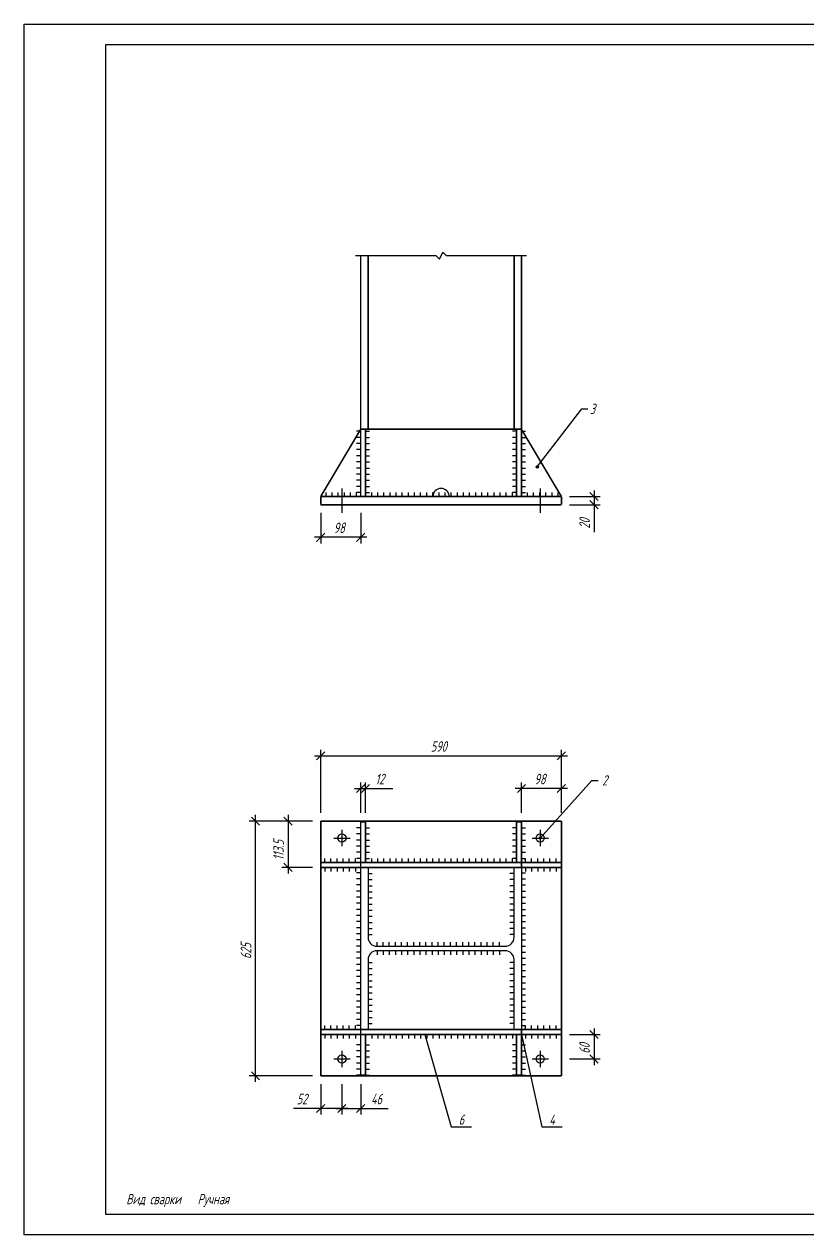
# Model space of a CAD drawing. Extents: x 0 to 420, y 0 to 297.
# Drawn here: x 0 to 192.1, y 0 to 297 of the extents above; entities that cross this region are included whole.
import ezdxf
from ezdxf.enums import TextEntityAlignment as Align

# ---------------------------------------------------------------- set-up
doc = ezdxf.new("R2010")
doc.units = 0
doc.header["$MEASUREMENT"] = 0
doc.layers.get('DEFPOINTS').update_dxf_attribs({"linetype": 'CONTINUOUS'})
for name, color, linetype in [('ВЫНОСКИ', 7, 'CONTINUOUS'), ('ПРОФИЛЬ', 7, 'CONTINUOUS'), ('РАЗМЕРЫ', 7, 'CONTINUOUS'), ('УЗЕЛ', 7, 'CONTINUOUS'), ('ШТАМП_РАМКА', 7, 'CONTINUOUS')]:
    doc.layers.add(name, color=color, linetype=linetype)
doc.styles.add('SCADOFFICE', font='RomanS', dxfattribs={"width": 0.7, "oblique": 15, "height": 2.5})
doc.dimstyles.new('SCADOFFICE_DIM', dxfattribs={"dimtxt": 2.5, "dimasz": 2, "dimexe": 1.5, "dimexo": 2, "dimgap": 1, "dimtad": 1, "dimdec": 4, "dimlfac": 10, "dimdsep": 46, "dimtxsty": 'SCADOFFICE', "dimblk": 'OBLIQUE', "dimsah": 1, "dimcen": 2.5, "dimdle": 1.5, "dimclrd": 256, "dimclre": 256, "dimclrt": 256, "dimadec": 0, "dimazin": 0, "dimtfac": 1, "dimtdec": 4, "dimtmove": 2, "dimatfit": 3, "dimldrblk": 'OBLIQUE', "dimfxl": 1, "dimtolj": 1, "dimarcsym": 0})

# ---------------------------------------------------------------- blocks, each defined once
blk = doc.blocks.new('*U18')
at = {"layer": 'ВЫНОСКИ'}
for points in [[(125.54, 188.27), (125.52, 188.42), (125.54, 188.47)], [(125.52, 188.32), (125.52, 188.37), (125.52, 188.42)], [(125.52, 188.32), (125.52, 188.42), (125.54, 188.27)], [(125.56, 188.23), (125.54, 188.47), (125.56, 188.51)], [(125.54, 188.27), (125.54, 188.47), (125.56, 188.23)], [(125.59, 188.19), (125.56, 188.51), (125.59, 188.55)], [(125.56, 188.23), (125.56, 188.51), (125.59, 188.19)], [(125.63, 188.16), (125.59, 188.55), (125.63, 188.58)], [(125.59, 188.19), (125.59, 188.55), (125.63, 188.16)], [(125.67, 188.14), (125.63, 188.58), (125.67, 188.6)], [(125.63, 188.16), (125.63, 188.58), (125.67, 188.14)], [(125.72, 188.12), (125.67, 188.6), (125.72, 188.62)], [(125.67, 188.14), (125.67, 188.6), (125.72, 188.12)], [(125.72, 188.12), (125.72, 188.62), (125.77, 188.12)], [(125.77, 188.12), (125.72, 188.62), (125.77, 188.62)]]:
    blk.add_solid(points, dxfattribs=at)
at = {"layer": 'ВЫНОСКИ', "extrusion": (0, 0, -1)}
for points in [[(-125.77, 188.12), (-125.77, 188.62), (-125.82, 188.12)], [(-125.82, 188.12), (-125.77, 188.62), (-125.82, 188.62)], [(-125.82, 188.12), (-125.82, 188.62), (-125.87, 188.14)], [(-125.87, 188.14), (-125.82, 188.62), (-125.87, 188.6)], [(-125.87, 188.14), (-125.87, 188.6), (-125.91, 188.16)], [(-125.91, 188.16), (-125.87, 188.6), (-125.91, 188.58)], [(-125.91, 188.16), (-125.91, 188.58), (-125.95, 188.19)], [(-125.95, 188.19), (-125.91, 188.58), (-125.95, 188.55)], [(-125.95, 188.19), (-125.95, 188.55), (-125.98, 188.23)], [(-125.98, 188.23), (-125.95, 188.55), (-125.98, 188.51)], [(-125.98, 188.23), (-125.98, 188.51), (-126, 188.27)], [(-126, 188.27), (-125.98, 188.51), (-126, 188.47)], [(-126, 188.27), (-126, 188.47), (-126.02, 188.32)], [(-126.02, 188.32), (-126, 188.47), (-126.02, 188.42)], [(-126.02, 188.32), (-126.02, 188.42), (-126.02, 188.37)]]:
    blk.add_solid(points, dxfattribs=at)
blk = doc.blocks.new('_OBLIQUE')
at = {"layer": 'РАЗМЕРЫ', "color": 0, "linetype": 'ByBlock'}
blk.add_line((-0.5, -0.5), (0.5, 0.5), dxfattribs=at)
blk = doc.blocks.new('*D1')
at = {"layer": 'DEFPOINTS', "color": 0}
for p in [(131.67, 181.12), (131.67, 179.12), (139.67, 179.12)]:
    blk.add_point(p, dxfattribs=at)
at = {"layer": 'РАЗМЕРЫ'}
for p, q in [((139.67, 182.62), (139.67, 177.62)), ((133.67, 181.12), (141.17, 181.12)), ((133.67, 179.12), (141.17, 179.12)), ((139.67, 181.12), (139.67, 172.42))]:
    blk.add_line(p, q, dxfattribs=at)
at = {"layer": 'РАЗМЕРЫ', "xscale": 2, "yscale": 2, "zscale": 2}
for p, rotation in [((139.67, 181.12), 90), ((139.67, 179.12), 270)]:
    blk.add_blockref('_OBLIQUE', p, dxfattribs=dict(at, rotation=rotation))
at = {"layer": 'РАЗМЕРЫ', "style": 'SCADOFFICE', "oblique": 15, "width": 0.676148}
blk.add_text('20', height=2.58819, rotation=90, dxfattribs=at).set_placement((138.6475, 173.247))
blk = doc.blocks.new('*D3')
at = {"layer": 'DEFPOINTS', "color": 0}
for p in [(72.67, 179.12), (82.47, 179.12), (72.67, 171.12)]:
    blk.add_point(p, dxfattribs=at)
at = {"layer": 'РАЗМЕРЫ'}
for p, q in [((72.67, 177.12), (72.67, 169.62)), ((82.47, 177.12), (82.47, 169.62)), ((83.97, 171.12), (71.17, 171.12))]:
    blk.add_line(p, q, dxfattribs=at)
at = {"layer": 'РАЗМЕРЫ', "xscale": 2, "yscale": 2, "zscale": 2}
for p in [(72.67, 171.12), (82.47, 171.12)]:
    blk.add_blockref('_OBLIQUE', p, dxfattribs=at)
at = {"layer": 'РАЗМЕРЫ', "style": 'SCADOFFICE', "oblique": 15, "width": 0.676148}
blk.add_text('98', height=2.5881905, dxfattribs=at).set_placement((75.843625, 172.1425))
blk = doc.blocks.new('*U22')
at = {"layer": 'ВЫНОСКИ'}
for points in [[(126.24, 97.24), (126.22, 97.39), (126.24, 97.44)], [(126.22, 97.29), (126.22, 97.34), (126.22, 97.39)], [(126.22, 97.29), (126.22, 97.39), (126.24, 97.24)], [(126.26, 97.2), (126.24, 97.44), (126.26, 97.48)], [(126.24, 97.24), (126.24, 97.44), (126.26, 97.2)], [(126.29, 97.16), (126.26, 97.48), (126.29, 97.52)], [(126.26, 97.2), (126.26, 97.48), (126.29, 97.16)], [(126.33, 97.13), (126.29, 97.52), (126.33, 97.55)], [(126.29, 97.16), (126.29, 97.52), (126.33, 97.13)], [(126.37, 97.11), (126.33, 97.55), (126.37, 97.57)], [(126.33, 97.13), (126.33, 97.55), (126.37, 97.11)], [(126.42, 97.09), (126.37, 97.57), (126.42, 97.59)], [(126.37, 97.11), (126.37, 97.57), (126.42, 97.09)], [(126.42, 97.09), (126.42, 97.59), (126.47, 97.09)], [(126.47, 97.09), (126.42, 97.59), (126.47, 97.59)]]:
    blk.add_solid(points, dxfattribs=at)
at = {"layer": 'ВЫНОСКИ', "extrusion": (0, 0, -1)}
for points in [[(-126.47, 97.09), (-126.47, 97.59), (-126.52, 97.09)], [(-126.52, 97.09), (-126.47, 97.59), (-126.52, 97.59)], [(-126.52, 97.09), (-126.52, 97.59), (-126.57, 97.11)], [(-126.57, 97.11), (-126.52, 97.59), (-126.57, 97.57)], [(-126.57, 97.11), (-126.57, 97.57), (-126.61, 97.13)], [(-126.61, 97.13), (-126.57, 97.57), (-126.61, 97.55)], [(-126.61, 97.13), (-126.61, 97.55), (-126.65, 97.16)], [(-126.65, 97.16), (-126.61, 97.55), (-126.65, 97.52)], [(-126.65, 97.16), (-126.65, 97.52), (-126.68, 97.2)], [(-126.68, 97.2), (-126.65, 97.52), (-126.68, 97.48)], [(-126.68, 97.2), (-126.68, 97.48), (-126.7, 97.24)], [(-126.7, 97.24), (-126.68, 97.48), (-126.7, 97.44)], [(-126.7, 97.24), (-126.7, 97.44), (-126.72, 97.29)], [(-126.72, 97.29), (-126.7, 97.44), (-126.72, 97.39)], [(-126.72, 97.29), (-126.72, 97.39), (-126.72, 97.34)]]:
    blk.add_solid(points, dxfattribs=at)
blk = doc.blocks.new('*D6')
at = {"layer": 'DEFPOINTS', "color": 0}
for p in [(77.87, 38.99), (82.47, 38.99), (82.47, 30.99)]:
    blk.add_point(p, dxfattribs=at)
at = {"layer": 'РАЗМЕРЫ'}
for p, q in [((77.87, 36.99), (77.87, 29.49)), ((82.47, 36.99), (82.47, 29.49)), ((76.37, 30.99), (83.97, 30.99)), ((82.47, 30.99), (89.17, 30.99))]:
    blk.add_line(p, q, dxfattribs=at)
at = {"layer": 'РАЗМЕРЫ', "xscale": 2, "yscale": 2, "zscale": 2, "rotation": 180}
blk.add_blockref('_OBLIQUE', (77.87, 30.99), dxfattribs=at)
at = {"layer": 'РАЗМЕРЫ', "xscale": 2, "yscale": 2, "zscale": 2}
blk.add_blockref('_OBLIQUE', (82.47, 30.99), dxfattribs=at)
at = {"layer": 'РАЗМЕРЫ', "style": 'SCADOFFICE', "oblique": 15, "width": 0.676148}
blk.add_text('46', height=2.58819, dxfattribs=at).set_placement((84.9935, 32.0125))
blk = doc.blocks.new('*D7')
at = {"layer": 'DEFPOINTS', "color": 0}
for p in [(72.67, 38.99), (77.87, 38.99), (72.67, 30.99)]:
    blk.add_point(p, dxfattribs=at)
at = {"layer": 'РАЗМЕРЫ'}
for p, q in [((72.67, 36.99), (72.67, 29.49)), ((77.87, 36.99), (77.87, 29.49)), ((77.87, 30.99), (65.97, 30.99)), ((79.37, 30.99), (71.17, 30.99))]:
    blk.add_line(p, q, dxfattribs=at)
at = {"layer": 'РАЗМЕРЫ', "xscale": 2, "yscale": 2, "zscale": 2}
for p in [(72.67, 30.99), (77.87, 30.99)]:
    blk.add_blockref('_OBLIQUE', p, dxfattribs=at)
at = {"layer": 'РАЗМЕРЫ', "style": 'SCADOFFICE', "oblique": 15, "width": 0.676148}
blk.add_text('52', height=2.5881905, dxfattribs=at).set_placement((66.792625, 32.0125))
blk = doc.blocks.new('*D8')
at = {"layer": 'DEFPOINTS', "color": 0}
for p in [(131.67, 117.49), (72.67, 101.49), (131.67, 101.49)]:
    blk.add_point(p, dxfattribs=at)
at = {"layer": 'РАЗМЕРЫ'}
for p, q in [((72.67, 103.49), (72.67, 118.99)), ((131.67, 103.49), (131.67, 118.99)), ((71.17, 117.49), (133.17, 117.49))]:
    blk.add_line(p, q, dxfattribs=at)
at = {"layer": 'РАЗМЕРЫ', "xscale": 2, "yscale": 2, "zscale": 2, "rotation": 180}
blk.add_blockref('_OBLIQUE', (72.67, 117.49), dxfattribs=at)
at = {"layer": 'РАЗМЕРЫ', "xscale": 2, "yscale": 2, "zscale": 2}
blk.add_blockref('_OBLIQUE', (131.67, 117.49), dxfattribs=at)
at = {"layer": 'РАЗМЕРЫ', "style": 'SCADOFFICE', "oblique": 15, "width": 0.676148}
blk.add_text('590', height=2.5881905, dxfattribs=at).set_placement((99.640375, 118.5125))
blk = doc.blocks.new('*D9')
at = {"layer": 'DEFPOINTS', "color": 0}
for p in [(56.67, 101.49), (72.67, 101.49), (72.67, 38.99)]:
    blk.add_point(p, dxfattribs=at)
at = {"layer": 'РАЗМЕРЫ'}
for p, q in [((70.67, 101.49), (55.17, 101.49)), ((56.67, 37.49), (56.67, 102.99)), ((70.67, 38.99), (55.17, 38.99))]:
    blk.add_line(p, q, dxfattribs=at)
at = {"layer": 'РАЗМЕРЫ', "xscale": 2, "yscale": 2, "zscale": 2}
for p, rotation in [((56.67, 101.49), 90), ((56.67, 38.99), 270)]:
    blk.add_blockref('_OBLIQUE', p, dxfattribs=dict(at, rotation=rotation))
at = {"layer": 'РАЗМЕРЫ', "style": 'SCADOFFICE', "oblique": 15, "width": 0.676148}
blk.add_text('625', height=2.58819, rotation=90, dxfattribs=at).set_placement((55.6475, 67.671))
blk = doc.blocks.new('*D10')
at = {"layer": 'DEFPOINTS', "color": 0}
for p in [(83.67, 109.49), (82.47, 101.49), (83.67, 101.49)]:
    blk.add_point(p, dxfattribs=at)
at = {"layer": 'РАЗМЕРЫ'}
for p, q in [((82.47, 103.49), (82.47, 110.99)), ((83.67, 103.49), (83.67, 110.99)), ((80.97, 109.49), (85.17, 109.49)), ((83.67, 109.49), (90.37, 109.49))]:
    blk.add_line(p, q, dxfattribs=at)
at = {"layer": 'РАЗМЕРЫ', "xscale": 2, "yscale": 2, "zscale": 2, "rotation": 180}
blk.add_blockref('_OBLIQUE', (82.47, 109.49), dxfattribs=at)
at = {"layer": 'РАЗМЕРЫ', "xscale": 2, "yscale": 2, "zscale": 2}
blk.add_blockref('_OBLIQUE', (83.67, 109.49), dxfattribs=at)
at = {"layer": 'РАЗМЕРЫ', "style": 'SCADOFFICE', "oblique": 15, "width": 0.676148}
blk.add_text('12', height=2.58819, dxfattribs=at).set_placement((86.06575, 110.5125))
blk = doc.blocks.new('*D11')
at = {"layer": 'DEFPOINTS', "color": 0}
for p in [(121.87, 109.49), (121.87, 101.49), (131.67, 101.49)]:
    blk.add_point(p, dxfattribs=at)
at = {"layer": 'РАЗМЕРЫ'}
for p, q in [((121.87, 103.49), (121.87, 110.99)), ((131.67, 103.49), (131.67, 110.99)), ((133.17, 109.49), (120.37, 109.49))]:
    blk.add_line(p, q, dxfattribs=at)
at = {"layer": 'РАЗМЕРЫ', "xscale": 2, "yscale": 2, "zscale": 2}
for p in [(121.87, 109.49), (131.67, 109.49)]:
    blk.add_blockref('_OBLIQUE', p, dxfattribs=at)
at = {"layer": 'РАЗМЕРЫ', "style": 'SCADOFFICE', "oblique": 15, "width": 0.676148}
blk.add_text('98', height=2.5881905, dxfattribs=at).set_placement((125.043625, 110.5125))
blk = doc.blocks.new('*D12')
at = {"layer": 'DEFPOINTS', "color": 0}
for p in [(72.67, 101.49), (64.67, 90.14), (72.67, 90.14)]:
    blk.add_point(p, dxfattribs=at)
at = {"layer": 'РАЗМЕРЫ'}
for p, q in [((70.67, 101.49), (63.17, 101.49)), ((64.67, 102.99), (64.67, 88.64)), ((70.67, 90.14), (63.17, 90.14))]:
    blk.add_line(p, q, dxfattribs=at)
at = {"layer": 'РАЗМЕРЫ', "xscale": 2, "yscale": 2, "zscale": 2}
for p, rotation in [((64.67, 101.49), 90), ((64.67, 90.14), 270)]:
    blk.add_blockref('_OBLIQUE', p, dxfattribs=dict(at, rotation=rotation))
at = {"layer": 'РАЗМЕРЫ', "style": 'SCADOFFICE', "oblique": 15, "width": 0.676148}
blk.add_text('113.5', height=2.58819, rotation=90, dxfattribs=at).set_placement((63.6375, 91.8845))
blk = doc.blocks.new('*D13')
at = {"layer": 'DEFPOINTS', "color": 0}
for p in [(131.67, 49.14), (131.67, 43.14), (139.67, 43.14)]:
    blk.add_point(p, dxfattribs=at)
at = {"layer": 'РАЗМЕРЫ'}
for p, q in [((139.67, 50.64), (139.67, 41.64)), ((133.67, 49.14), (141.17, 49.14)), ((133.67, 43.14), (141.17, 43.14))]:
    blk.add_line(p, q, dxfattribs=at)
at = {"layer": 'РАЗМЕРЫ', "xscale": 2, "yscale": 2, "zscale": 2}
for p, rotation in [((139.67, 49.14), 90), ((139.67, 43.14), 270)]:
    blk.add_blockref('_OBLIQUE', p, dxfattribs=dict(at, rotation=rotation))
at = {"layer": 'РАЗМЕРЫ', "style": 'SCADOFFICE', "oblique": 15, "width": 0.676148}
blk.add_text('60', height=2.5881905, rotation=90, dxfattribs=at).set_placement((138.6475, 44.413625))

msp = doc.modelspace()

# ---------------------------------------------------------------- linework, layer by layer
at = {"layer": 'ВЫНОСКИ', "linetype": 'Continuous'}
for p, q in [((125.77, 188.37), (136.67, 202.62)), ((136.67, 202.62), (138.17, 202.62)), ((82.47, 197.12), (81.47, 197.12)), ((83.67, 197.12), (84.67, 197.12)), ((120.67, 197.12), (119.67, 197.12)), ((121.87, 197.12), (122.87, 197.12)), ((82.47, 195.62), (81.47, 195.62)), ((82.47, 194.12), (81.47, 194.12)), ((83.67, 195.62), (84.67, 195.62)), ((83.67, 194.12), (84.67, 194.12)), ((120.67, 195.62), (119.67, 195.62)), ((120.67, 194.12), (119.67, 194.12)), ((121.87, 195.62), (122.87, 195.62)), ((121.87, 194.12), (122.87, 194.12)), ((82.47, 192.62), (81.47, 192.62)), ((82.47, 191.12), (81.47, 191.12)), ((83.67, 192.62), (84.67, 192.62)), ((83.67, 191.12), (84.67, 191.12)), ((120.67, 192.62), (119.67, 192.62)), ((120.67, 191.12), (119.67, 191.12)), ((121.87, 192.62), (122.87, 192.62)), ((121.87, 191.12), (122.87, 191.12)), ((82.47, 189.62), (81.47, 189.62)), ((82.47, 188.12), (81.47, 188.12)), ((83.67, 189.62), (84.67, 189.62)), ((83.67, 188.12), (84.67, 188.12)), ((120.67, 189.62), (119.67, 189.62)), ((120.67, 188.12), (119.67, 188.12)), ((121.87, 189.62), (122.87, 189.62)), ((121.87, 188.12), (122.87, 188.12)), ((82.47, 186.62), (81.47, 186.62)), ((82.47, 185.12), (81.47, 185.12)), ((83.67, 186.62), (84.67, 186.62)), ((83.67, 185.12), (84.67, 185.12)), ((120.67, 186.62), (119.67, 186.62)), ((120.67, 185.12), (119.67, 185.12)), ((121.87, 186.62), (122.87, 186.62)), ((121.87, 185.12), (122.87, 185.12)), ((73.97, 181.12), (73.97, 182.12)), ((75.47, 181.12), (75.47, 182.12)), ((76.97, 181.12), (76.97, 182.12)), ((77.87, 183.12), (77.87, 177.12)), ((78.47, 181.12), (78.47, 182.12)), ((79.97, 181.12), (79.97, 182.12)), ((82.47, 183.62), (81.47, 183.62)), ((81.47, 181.12), (81.47, 182.12)), ((82.47, 182.12), (81.47, 182.12)), ((83.67, 183.62), (84.67, 183.62)), ((83.67, 182.12), (84.67, 182.12)), ((85.17, 181.12), (85.17, 182.12)), ((86.67, 181.12), (86.67, 182.12)), ((88.17, 181.12), (88.17, 182.12)), ((89.67, 181.12), (89.67, 182.12)), ((91.17, 181.12), (91.17, 182.12)), ((92.67, 181.12), (92.67, 182.12)), ((94.17, 181.12), (94.17, 182.12)), ((95.67, 181.12), (95.67, 182.12)), ((97.17, 181.12), (97.17, 182.12)), ((98.67, 181.12), (98.67, 182.12)), ((100.17, 181.12), (100.17, 182.12)), ((101.67, 181.12), (101.67, 182.12)), ((103.17, 181.12), (103.17, 182.12)), ((104.67, 181.12), (104.67, 182.12)), ((106.17, 181.12), (106.17, 182.12)), ((107.67, 181.12), (107.67, 182.12)), ((109.17, 181.12), (109.17, 182.12)), ((110.67, 181.12), (110.67, 182.12)), ((112.17, 181.12), (112.17, 182.12)), ((113.67, 181.12), (113.67, 182.12)), ((115.17, 181.12), (115.17, 182.12)), ((116.67, 181.12), (116.67, 182.12)), ((118.17, 181.12), (118.17, 182.12)), ((120.67, 183.62), (119.67, 183.62)), ((119.67, 181.12), (119.67, 182.12)), ((120.67, 182.12), (119.67, 182.12)), ((121.87, 183.62), (122.87, 183.62)), ((121.87, 182.12), (122.87, 182.12)), ((123.37, 181.12), (123.37, 182.12)), ((124.87, 181.12), (124.87, 182.12)), ((126.37, 181.12), (126.37, 182.12)), ((126.47, 183.12), (126.47, 177.12)), ((127.87, 181.12), (127.87, 182.12)), ((129.37, 181.12), (129.37, 182.12)), ((130.87, 181.12), (130.87, 182.12)), ((126.47, 97.34), (139.17, 111.49)), ((139.17, 111.49), (140.67, 111.49)), ((77.87, 99.34), (77.87, 95.34)), ((75.87, 97.34), (79.87, 97.34))]:
    msp.add_line(p, q, dxfattribs=at)
for centre in [(125.77, 188.37), (126.47, 97.34)]:
    msp.add_circle(centre, 0.25, dxfattribs=at)
at = {"layer": 'ПРОФИЛЬ', "linetype": 'Continuous'}
for p, q in [((82.47, 50.34), (82.47, 90.14)), ((82.47, 90.14), (84.27, 90.14)), ((84.27, 90.14), (84.27, 72.99)), ((120.07, 72.99), (120.07, 90.14)), ((120.07, 90.14), (121.87, 90.14)), ((121.87, 90.14), (121.87, 50.34)), ((86.47, 70.79), (117.87, 70.79)), ((117.87, 69.69), (86.47, 69.69)), ((84.27, 67.49), (84.27, 50.34)), ((120.07, 50.34), (120.07, 67.49)), ((84.27, 50.34), (82.47, 50.34)), ((121.87, 50.34), (120.07, 50.34))]:
    msp.add_line(p, q, dxfattribs=at)
for centre in [(77.87, 97.34), (126.47, 97.34), (77.87, 43.14), (126.47, 43.14)]:
    msp.add_circle(centre, 1, dxfattribs=at)
for centre, radius, start, end in [((102.17, 181.12), 2, 0, 179.9), ((86.47, 72.99), 2.2, 180, 269.9), ((117.87, 72.99), 2.2, 270, 359.9), ((86.47, 67.49), 2.2, 90, 179.9), ((117.87, 67.49), 2.2, 0, 89.9)]:
    msp.add_arc(centre, radius, start, end, dxfattribs=at)
at = {"layer": 'УЗЕЛ', "linetype": 'Continuous'}
for p, q in [((101.753333, 239.386667), (102.586667, 241.053333)), ((102.586667, 241.053333), (103.42, 240.22)), ((81.22, 240.22), (100.92, 240.22)), ((100.92, 240.22), (101.753333, 239.386667)), ((103.42, 240.22), (123.12, 240.22)), ((82.47, 99.84), (81.47, 99.84)), ((82.47, 98.34), (81.47, 98.34)), ((83.67, 99.84), (84.67, 99.84)), ((83.67, 98.34), (84.67, 98.34)), ((120.67, 99.84), (119.67, 99.84)), ((120.67, 98.34), (119.67, 98.34)), ((121.87, 99.84), (122.87, 99.84)), ((121.87, 98.34), (122.87, 98.34)), ((126.47, 99.34), (126.47, 95.34)), ((82.47, 96.84), (81.47, 96.84)), ((82.47, 95.34), (81.47, 95.34)), ((83.67, 96.84), (84.67, 96.84)), ((83.67, 95.34), (84.67, 95.34)), ((120.67, 96.84), (119.67, 96.84)), ((120.67, 95.34), (119.67, 95.34)), ((121.87, 96.84), (122.87, 96.84)), ((121.87, 95.34), (122.87, 95.34)), ((124.47, 97.34), (128.47, 97.34)), ((73.67, 91.34), (73.67, 92.34)), ((75.17, 91.34), (75.17, 92.34)), ((76.67, 91.34), (76.67, 92.34)), ((78.17, 91.34), (78.17, 92.34)), ((79.67, 91.34), (79.67, 92.34)), ((81.17, 91.34), (81.17, 92.34)), ((82.47, 93.84), (81.47, 93.84)), ((82.47, 92.34), (81.47, 92.34)), ((83.67, 93.84), (84.67, 93.84)), ((83.67, 92.34), (84.67, 92.34)), ((85.17, 91.34), (85.17, 92.34)), ((86.67, 91.34), (86.67, 92.34)), ((88.17, 91.34), (88.17, 92.34)), ((89.67, 91.34), (89.67, 92.34)), ((91.17, 91.34), (91.17, 92.34)), ((92.67, 91.34), (92.67, 92.34)), ((94.17, 91.34), (94.17, 92.34)), ((95.67, 91.34), (95.67, 92.34)), ((97.17, 91.34), (97.17, 92.34)), ((98.67, 91.34), (98.67, 92.34)), ((100.17, 91.34), (100.17, 92.34)), ((101.67, 91.34), (101.67, 92.34)), ((103.17, 91.34), (103.17, 92.34)), ((104.67, 91.34), (104.67, 92.34)), ((106.17, 91.34), (106.17, 92.34)), ((107.67, 91.34), (107.67, 92.34)), ((109.17, 91.34), (109.17, 92.34)), ((110.67, 91.34), (110.67, 92.34)), ((112.17, 91.34), (112.17, 92.34)), ((113.67, 91.34), (113.67, 92.34)), ((115.17, 91.34), (115.17, 92.34)), ((116.67, 91.34), (116.67, 92.34)), ((118.17, 91.34), (118.17, 92.34)), ((120.67, 93.84), (119.67, 93.84)), ((119.67, 91.34), (119.67, 92.34)), ((120.67, 92.34), (119.67, 92.34)), ((121.87, 93.84), (122.87, 93.84)), ((121.87, 92.34), (122.87, 92.34)), ((122.87, 91.34), (122.87, 92.34)), ((124.37, 91.34), (124.37, 92.34)), ((125.87, 91.34), (125.87, 92.34)), ((127.37, 91.34), (127.37, 92.34)), ((128.87, 91.34), (128.87, 92.34)), ((130.37, 91.34), (130.37, 92.34)), ((73.67, 90.14), (73.67, 89.14)), ((75.17, 90.14), (75.17, 89.14)), ((76.67, 90.14), (76.67, 89.14)), ((78.17, 90.14), (78.17, 89.14)), ((79.67, 90.14), (79.67, 89.14)), ((81.17, 90.14), (81.17, 89.14)), ((84.27, 90.14), (85.27, 90.14)), ((84.27, 90.14), (85.27, 90.14)), ((120.07, 90.14), (119.07, 90.14)), ((120.07, 90.14), (119.07, 90.14)), ((122.87, 90.14), (122.87, 89.14)), ((124.37, 90.14), (124.37, 89.14)), ((125.87, 90.14), (125.87, 89.14)), ((127.37, 90.14), (127.37, 89.14)), ((128.87, 90.14), (128.87, 89.14)), ((130.37, 90.14), (130.37, 89.14)), ((82.47, 88.84), (81.47, 88.84)), ((82.47, 87.34), (81.47, 87.34)), ((84.27, 88.64), (85.27, 88.64)), ((84.27, 88.64), (85.27, 88.64)), ((84.27, 87.14), (85.27, 87.14)), ((84.27, 87.14), (85.27, 87.14)), ((120.07, 88.64), (119.07, 88.64)), ((120.07, 88.64), (119.07, 88.64)), ((120.07, 87.14), (119.07, 87.14)), ((120.07, 87.14), (119.07, 87.14)), ((121.87, 88.84), (122.87, 88.84)), ((121.87, 87.34), (122.87, 87.34)), ((82.47, 85.84), (81.47, 85.84)), ((82.47, 84.34), (81.47, 84.34)), ((84.27, 85.64), (85.27, 85.64)), ((84.27, 85.64), (85.27, 85.64)), ((84.27, 84.14), (85.27, 84.14)), ((84.27, 84.14), (85.27, 84.14)), ((120.07, 85.64), (119.07, 85.64)), ((120.07, 85.64), (119.07, 85.64)), ((120.07, 84.14), (119.07, 84.14)), ((120.07, 84.14), (119.07, 84.14)), ((121.87, 85.84), (122.87, 85.84)), ((121.87, 84.34), (122.87, 84.34)), ((82.47, 82.84), (81.47, 82.84)), ((82.47, 81.34), (81.47, 81.34)), ((84.27, 82.64), (85.27, 82.64)), ((84.27, 82.64), (85.27, 82.64)), ((84.27, 81.14), (85.27, 81.14)), ((84.27, 81.14), (85.27, 81.14)), ((120.07, 82.64), (119.07, 82.64)), ((120.07, 82.64), (119.07, 82.64)), ((120.07, 81.14), (119.07, 81.14)), ((120.07, 81.14), (119.07, 81.14)), ((121.87, 82.84), (122.87, 82.84)), ((121.87, 81.34), (122.87, 81.34)), ((82.47, 79.84), (81.47, 79.84)), ((82.47, 78.34), (81.47, 78.34)), ((84.27, 79.64), (85.27, 79.64)), ((84.27, 79.64), (85.27, 79.64)), ((84.27, 78.14), (85.27, 78.14)), ((84.27, 78.14), (85.27, 78.14)), ((120.07, 79.64), (119.07, 79.64)), ((120.07, 79.64), (119.07, 79.64)), ((120.07, 78.14), (119.07, 78.14)), ((120.07, 78.14), (119.07, 78.14)), ((121.87, 79.84), (122.87, 79.84)), ((121.87, 78.34), (122.87, 78.34)), ((82.47, 76.84), (81.47, 76.84)), ((82.47, 75.34), (81.47, 75.34)), ((84.27, 76.64), (85.27, 76.64)), ((84.27, 76.64), (85.27, 76.64)), ((84.27, 75.14), (85.27, 75.14)), ((84.27, 75.14), (85.27, 75.14)), ((120.07, 76.64), (119.07, 76.64)), ((120.07, 76.64), (119.07, 76.64)), ((120.07, 75.14), (119.07, 75.14)), ((120.07, 75.14), (119.07, 75.14)), ((121.87, 76.84), (122.87, 76.84)), ((121.87, 75.34), (122.87, 75.34)), ((82.47, 73.84), (81.47, 73.84)), ((82.47, 72.34), (81.47, 72.34)), ((84.27, 73.64), (85.27, 73.64)), ((84.27, 73.64), (85.27, 73.64)), ((86.47, 70.79), (86.47, 71.79)), ((86.47, 70.79), (86.47, 71.79)), ((87.97, 70.79), (87.97, 71.79)), ((87.97, 70.79), (87.97, 71.79)), ((89.47, 70.79), (89.47, 71.79)), ((89.47, 70.79), (89.47, 71.79)), ((90.97, 70.79), (90.97, 71.79)), ((90.97, 70.79), (90.97, 71.79)), ((92.47, 70.79), (92.47, 71.79)), ((92.47, 70.79), (92.47, 71.79)), ((93.97, 70.79), (93.97, 71.79)), ((93.97, 70.79), (93.97, 71.79)), ((95.47, 70.79), (95.47, 71.79)), ((95.47, 70.79), (95.47, 71.79)), ((96.97, 70.79), (96.97, 71.79)), ((96.97, 70.79), (96.97, 71.79)), ((98.47, 70.79), (98.47, 71.79)), ((98.47, 70.79), (98.47, 71.79)), ((99.97, 70.79), (99.97, 71.79)), ((99.97, 70.79), (99.97, 71.79)), ((101.47, 70.79), (101.47, 71.79)), ((101.47, 70.79), (101.47, 71.79)), ((102.97, 70.79), (102.97, 71.79)), ((102.97, 70.79), (102.97, 71.79)), ((104.47, 70.79), (104.47, 71.79)), ((104.47, 70.79), (104.47, 71.79)), ((105.97, 70.79), (105.97, 71.79)), ((105.97, 70.79), (105.97, 71.79)), ((107.47, 70.79), (107.47, 71.79)), ((107.47, 70.79), (107.47, 71.79)), ((108.97, 70.79), (108.97, 71.79)), ((108.97, 70.79), (108.97, 71.79)), ((110.47, 70.79), (110.47, 71.79)), ((110.47, 70.79), (110.47, 71.79)), ((111.97, 70.79), (111.97, 71.79)), ((111.97, 70.79), (111.97, 71.79)), ((113.47, 70.79), (113.47, 71.79)), ((113.47, 70.79), (113.47, 71.79)), ((114.97, 70.79), (114.97, 71.79)), ((114.97, 70.79), (114.97, 71.79)), ((116.47, 70.79), (116.47, 71.79)), ((116.47, 70.79), (116.47, 71.79)), ((120.07, 73.64), (119.07, 73.64)), ((120.07, 73.64), (119.07, 73.64)), ((121.87, 73.84), (122.87, 73.84)), ((121.87, 72.34), (122.87, 72.34)), ((82.47, 70.84), (81.47, 70.84)), ((82.47, 69.34), (81.47, 69.34)), ((86.47, 69.69), (86.47, 68.69)), ((86.47, 69.69), (86.47, 68.69)), ((87.97, 69.69), (87.97, 68.69)), ((87.97, 69.69), (87.97, 68.69)), ((89.47, 69.69), (89.47, 68.69)), ((89.47, 69.69), (89.47, 68.69)), ((90.97, 69.69), (90.97, 68.69)), ((90.97, 69.69), (90.97, 68.69)), ((92.47, 69.69), (92.47, 68.69)), ((92.47, 69.69), (92.47, 68.69)), ((93.97, 69.69), (93.97, 68.69)), ((93.97, 69.69), (93.97, 68.69)), ((95.47, 69.69), (95.47, 68.69)), ((95.47, 69.69), (95.47, 68.69)), ((96.97, 69.69), (96.97, 68.69)), ((96.97, 69.69), (96.97, 68.69)), ((98.47, 69.69), (98.47, 68.69)), ((98.47, 69.69), (98.47, 68.69)), ((99.97, 69.69), (99.97, 68.69)), ((99.97, 69.69), (99.97, 68.69)), ((101.47, 69.69), (101.47, 68.69)), ((101.47, 69.69), (101.47, 68.69)), ((102.97, 69.69), (102.97, 68.69)), ((102.97, 69.69), (102.97, 68.69)), ((104.47, 69.69), (104.47, 68.69)), ((104.47, 69.69), (104.47, 68.69)), ((105.97, 69.69), (105.97, 68.69)), ((105.97, 69.69), (105.97, 68.69)), ((107.47, 69.69), (107.47, 68.69)), ((107.47, 69.69), (107.47, 68.69)), ((108.97, 69.69), (108.97, 68.69)), ((108.97, 69.69), (108.97, 68.69)), ((110.47, 69.69), (110.47, 68.69)), ((110.47, 69.69), (110.47, 68.69)), ((111.97, 69.69), (111.97, 68.69)), ((111.97, 69.69), (111.97, 68.69)), ((113.47, 69.69), (113.47, 68.69)), ((113.47, 69.69), (113.47, 68.69)), ((114.97, 69.69), (114.97, 68.69)), ((114.97, 69.69), (114.97, 68.69)), ((116.47, 69.69), (116.47, 68.69)), ((116.47, 69.69), (116.47, 68.69)), ((121.87, 70.84), (122.87, 70.84)), ((121.87, 69.34), (122.87, 69.34)), ((82.47, 67.84), (81.47, 67.84)), ((82.47, 66.34), (81.47, 66.34)), ((84.27, 66.84), (85.27, 66.84)), ((84.27, 66.84), (85.27, 66.84)), ((84.27, 65.34), (85.27, 65.34)), ((84.27, 65.34), (85.27, 65.34)), ((120.07, 66.84), (119.07, 66.84)), ((120.07, 66.84), (119.07, 66.84)), ((120.07, 65.34), (119.07, 65.34)), ((120.07, 65.34), (119.07, 65.34)), ((121.87, 67.84), (122.87, 67.84)), ((121.87, 66.34), (122.87, 66.34)), ((82.47, 64.84), (81.47, 64.84)), ((82.47, 63.34), (81.47, 63.34)), ((84.27, 63.84), (85.27, 63.84)), ((84.27, 63.84), (85.27, 63.84)), ((120.07, 63.84), (119.07, 63.84)), ((120.07, 63.84), (119.07, 63.84)), ((121.87, 64.84), (122.87, 64.84)), ((121.87, 63.34), (122.87, 63.34)), ((82.47, 61.84), (81.47, 61.84)), ((82.47, 60.34), (81.47, 60.34)), ((84.27, 62.34), (85.27, 62.34)), ((84.27, 62.34), (85.27, 62.34)), ((84.27, 60.84), (85.27, 60.84)), ((84.27, 60.84), (85.27, 60.84)), ((120.07, 62.34), (119.07, 62.34)), ((120.07, 62.34), (119.07, 62.34)), ((120.07, 60.84), (119.07, 60.84)), ((120.07, 60.84), (119.07, 60.84)), ((121.87, 61.84), (122.87, 61.84)), ((121.87, 60.34), (122.87, 60.34)), ((82.47, 58.84), (81.47, 58.84)), ((82.47, 57.34), (81.47, 57.34)), ((84.27, 59.34), (85.27, 59.34)), ((84.27, 59.34), (85.27, 59.34)), ((84.27, 57.84), (85.27, 57.84)), ((84.27, 57.84), (85.27, 57.84)), ((120.07, 59.34), (119.07, 59.34)), ((120.07, 59.34), (119.07, 59.34)), ((120.07, 57.84), (119.07, 57.84)), ((120.07, 57.84), (119.07, 57.84)), ((121.87, 58.84), (122.87, 58.84)), ((121.87, 57.34), (122.87, 57.34)), ((82.47, 55.84), (81.47, 55.84)), ((82.47, 54.34), (81.47, 54.34)), ((84.27, 56.34), (85.27, 56.34)), ((84.27, 56.34), (85.27, 56.34)), ((84.27, 54.84), (85.27, 54.84)), ((84.27, 54.84), (85.27, 54.84)), ((120.07, 56.34), (119.07, 56.34)), ((120.07, 56.34), (119.07, 56.34)), ((120.07, 54.84), (119.07, 54.84)), ((120.07, 54.84), (119.07, 54.84)), ((121.87, 55.84), (122.87, 55.84)), ((121.87, 54.34), (122.87, 54.34)), ((73.67, 50.34), (73.67, 51.34)), ((75.17, 50.34), (75.17, 51.34)), ((76.67, 50.34), (76.67, 51.34)), ((78.17, 50.34), (78.17, 51.34)), ((79.67, 50.34), (79.67, 51.34)), ((81.17, 50.34), (81.17, 51.34)), ((82.47, 52.84), (81.47, 52.84)), ((82.47, 51.34), (81.47, 51.34)), ((84.27, 53.34), (85.27, 53.34)), ((84.27, 53.34), (85.27, 53.34)), ((84.27, 51.84), (85.27, 51.84)), ((84.27, 51.84), (85.27, 51.84)), ((120.07, 53.34), (119.07, 53.34)), ((120.07, 53.34), (119.07, 53.34)), ((120.07, 51.84), (119.07, 51.84)), ((120.07, 51.84), (119.07, 51.84)), ((121.87, 52.84), (122.87, 52.84)), ((121.87, 51.34), (122.87, 51.34)), ((122.87, 50.34), (122.87, 51.34)), ((124.37, 50.34), (124.37, 51.34)), ((125.87, 50.34), (125.87, 51.34)), ((127.37, 50.34), (127.37, 51.34)), ((128.87, 50.34), (128.87, 51.34)), ((130.37, 50.34), (130.37, 51.34)), ((73.67, 49.14), (73.67, 48.14)), ((75.17, 49.14), (75.17, 48.14)), ((76.67, 49.14), (76.67, 48.14)), ((78.17, 49.14), (78.17, 48.14)), ((79.67, 49.14), (79.67, 48.14)), ((81.17, 49.14), (81.17, 48.14)), ((84.27, 50.34), (85.27, 50.34)), ((84.27, 50.34), (85.27, 50.34)), ((85.17, 49.14), (85.17, 48.14)), ((86.67, 49.14), (86.67, 48.14)), ((88.17, 49.14), (88.17, 48.14)), ((89.67, 49.14), (89.67, 48.14)), ((91.17, 49.14), (91.17, 48.14)), ((92.67, 49.14), (92.67, 48.14)), ((94.17, 49.14), (94.17, 48.14)), ((95.67, 49.14), (95.67, 48.14)), ((97.17, 49.14), (97.17, 48.14)), ((98.23, 49.14), (104.67, 26.49)), ((98.67, 49.14), (98.67, 48.14)), ((100.17, 49.14), (100.17, 48.14)), ((101.67, 49.14), (101.67, 48.14)), ((103.17, 49.14), (103.17, 48.14)), ((104.67, 49.14), (104.67, 48.14)), ((106.17, 49.14), (106.17, 48.14)), ((107.67, 49.14), (107.67, 48.14)), ((109.17, 49.14), (109.17, 48.14)), ((110.67, 49.14), (110.67, 48.14)), ((112.17, 49.14), (112.17, 48.14)), ((113.67, 49.14), (113.67, 48.14)), ((115.17, 49.14), (115.17, 48.14)), ((116.67, 49.14), (116.67, 48.14)), ((118.17, 49.14), (118.17, 48.14)), ((120.07, 50.34), (119.07, 50.34)), ((120.07, 50.34), (119.07, 50.34)), ((119.67, 49.14), (119.67, 48.14)), ((121.87, 49.14), (126.87, 26.49)), ((122.87, 49.14), (122.87, 48.14)), ((124.37, 49.14), (124.37, 48.14)), ((125.87, 49.14), (125.87, 48.14)), ((127.37, 49.14), (127.37, 48.14)), ((128.87, 49.14), (128.87, 48.14)), ((130.37, 49.14), (130.37, 48.14)), ((77.87, 45.14), (77.87, 41.14)), ((82.47, 46.64), (81.47, 46.64)), ((82.47, 45.14), (81.47, 45.14)), ((83.67, 46.64), (84.67, 46.64)), ((83.67, 45.14), (84.67, 45.14)), ((120.67, 46.64), (119.67, 46.64)), ((120.67, 45.14), (119.67, 45.14)), ((121.87, 46.64), (122.87, 46.64)), ((121.87, 45.14), (122.87, 45.14)), ((126.47, 45.14), (126.47, 41.14)), ((75.87, 43.14), (79.87, 43.14)), ((82.47, 43.64), (81.47, 43.64)), ((82.47, 42.14), (81.47, 42.14)), ((83.67, 43.64), (84.67, 43.64)), ((83.67, 42.14), (84.67, 42.14)), ((120.67, 43.64), (119.67, 43.64)), ((120.67, 42.14), (119.67, 42.14)), ((121.87, 43.64), (122.87, 43.64)), ((121.87, 42.14), (122.87, 42.14)), ((124.47, 43.14), (128.47, 43.14)), ((82.47, 40.64), (81.47, 40.64)), ((82.47, 39.14), (81.47, 39.14)), ((83.67, 40.64), (84.67, 40.64)), ((83.67, 39.14), (84.67, 39.14)), ((120.67, 40.64), (119.67, 40.64)), ((120.67, 39.14), (119.67, 39.14)), ((121.87, 40.64), (122.87, 40.64)), ((121.87, 39.14), (122.87, 39.14)), ((104.67, 26.49), (109.67, 26.49)), ((126.87, 26.49), (131.87, 26.49))]:
    msp.add_line(p, q, dxfattribs=at)
at = {"layer": 'УЗЕЛ', "linetype": 'Continuous', "const_width": 0.4}
for points in [[(82.47, 197.62), (82.47, 240.22)], [(84.27, 197.62), (84.27, 240.22)], [(120.07, 197.62), (120.07, 240.22)], [(121.87, 197.62), (121.87, 240.22)], [(72.67, 181.12), (82.47, 197.62)], [(82.47, 197.62), (82.47, 181.12)], [(82.47, 197.62), (121.87, 197.62)], [(83.67, 197.62), (83.67, 181.12)], [(120.67, 197.62), (120.67, 181.12)], [(121.87, 197.62), (121.87, 181.12)], [(121.87, 197.62), (131.67, 181.12)], [(72.67, 181.12), (131.67, 181.12)], [(72.67, 179.12), (72.67, 181.12)], [(131.67, 181.12), (131.67, 179.12)], [(131.67, 179.12), (72.67, 179.12)], [(131.67, 101.49), (72.67, 101.49)], [(72.67, 101.49), (72.67, 38.99)], [(82.47, 101.34), (83.67, 101.34)], [(82.47, 91.34), (82.47, 101.34)], [(83.67, 101.34), (83.67, 91.34)], [(120.67, 101.34), (121.87, 101.34)], [(120.67, 91.34), (120.67, 101.34)], [(121.87, 101.34), (121.87, 91.34)], [(131.67, 38.99), (131.67, 101.49)], [(72.67, 91.34), (131.67, 91.34)], [(72.67, 90.14), (72.67, 91.34)], [(131.67, 90.14), (72.67, 90.14)], [(82.47, 91.34), (82.47, 90.14)], [(83.67, 91.34), (82.47, 91.34)], [(121.87, 91.34), (120.67, 91.34)], [(121.87, 91.34), (121.87, 90.14)], [(131.67, 91.34), (131.67, 90.14)], [(72.67, 50.34), (131.67, 50.34)], [(72.67, 49.14), (72.67, 50.34)], [(82.47, 50.34), (82.47, 49.14)], [(121.87, 50.34), (121.87, 49.14)], [(131.67, 50.34), (131.67, 49.14)], [(131.67, 49.14), (72.67, 49.14)], [(82.47, 49.14), (83.67, 49.14)], [(82.47, 39.14), (82.47, 49.14)], [(83.67, 49.14), (83.67, 39.14)], [(120.67, 49.14), (121.87, 49.14)], [(120.67, 39.14), (120.67, 49.14)], [(121.87, 49.14), (121.87, 39.14)], [(72.67, 38.99), (131.67, 38.99)], [(83.67, 39.14), (82.47, 39.14)], [(121.87, 39.14), (120.67, 39.14)]]:
    msp.add_lwpolyline(points, dxfattribs=at)
at = {"layer": 'ШТАМП_РАМКА', "linetype": 'Continuous'}
for p, q in [((0, 297), (420, 297)), ((0, 0), (0, 297)), ((20, 292), (415, 292)), ((20, 5), (20, 292)), ((415, 5), (20, 5)), ((420, 0), (0, 0))]:
    msp.add_line(p, q, dxfattribs=at)

# ---------------------------------------------------------------- block references
at = {"layer": 'ВЫНОСКИ'}
for name in ['*U18', '*U22']:
    msp.add_blockref(name, (0, 0), dxfattribs=at)

# ---------------------------------------------------------------- texts
at = {"layer": 'ВЫНОСКИ', "style": 'SCADOFFICE', "oblique": 15, "width": 0.7}
for s, p in [('3', (138.67, 201.37)), ('2', (141.67, 110.24))]:
    msp.add_text(s, height=2.5, dxfattribs=at).set_placement(p)
at = {"layer": 'УЗЕЛ', "style": 'SCADOFFICE', "oblique": 15, "width": 0.7}
for s, p in [('6', (107.17, 26.99)), ('4', (129.37, 26.99))]:
    msp.add_text(s, height=2.5, dxfattribs=at).set_placement(p, align=Align.CENTER)
at = {"layer": 'ШТАМП_РАМКА', "style": 'SCADOFFICE', "oblique": 15, "width": 0.7}
for s, p in [('Вид сварки', (25, 7.5)), ('Ручная', (42.5, 7.5))]:
    msp.add_text(s, height=2.5, dxfattribs=at).set_placement(p)

# ---------------------------------------------------------------- dimensions: what is measured, and where the dimension line sits
at = {"layer": 'РАЗМЕРЫ'}
dim = msp.add_linear_dim(base=(139.67, 179.12), p1=(131.67, 181.12), p2=(131.67, 179.12), angle=90, dimstyle='SCADOFFICE_DIM', dxfattribs=at)
dim.commit()
dim.dimension.update_dxf_attribs({"geometry": '*D1', "text_midpoint": (139.67, 174.92), "dimtype": 160})
for base, p1, p2, picture, middle in [((72.67, 171.12), (82.47, 179.12), (72.67, 179.12), '*D3', (77.57, 171.12)), ((131.67, 117.49), (72.67, 101.49), (131.67, 101.49), '*D8', (102.17, 117.49)), ((121.87, 109.49), (131.67, 101.49), (121.87, 101.49), '*D11', (126.77, 109.49))]:
    dim = msp.add_linear_dim(base=base, p1=p1, p2=p2, dimstyle='SCADOFFICE_DIM', dxfattribs=at)
    dim.commit()
    dim.dimension.update_dxf_attribs({"geometry": picture, "text_midpoint": middle})
for base, p1, p2, picture, middle in [((83.67, 109.49), (82.47, 101.49), (83.67, 101.49), '*D10', (87.87, 109.49)), ((72.67, 30.99), (77.87, 38.99), (72.67, 38.99), '*D7', (68.47, 30.99)), ((82.47, 30.99), (77.87, 38.99), (82.47, 38.99), '*D6', (86.67, 30.99))]:
    dim = msp.add_linear_dim(base=base, p1=p1, p2=p2, dimstyle='SCADOFFICE_DIM', dxfattribs=at)
    dim.commit()
    dim.dimension.update_dxf_attribs({"geometry": picture, "text_midpoint": middle, "dimtype": 160})
for base, p1, p2, picture, middle in [((56.67, 101.49), (72.67, 38.99), (72.67, 101.49), '*D9', (56.67, 70.24)), ((64.67, 90.14), (72.67, 101.49), (72.67, 90.14), '*D12', (64.67, 95.815)), ((139.67, 43.14), (131.67, 49.14), (131.67, 43.14), '*D13', (139.67, 46.14))]:
    dim = msp.add_linear_dim(base=base, p1=p1, p2=p2, angle=90, dimstyle='SCADOFFICE_DIM', dxfattribs=at)
    dim.commit()
    dim.dimension.update_dxf_attribs({"geometry": picture, "text_midpoint": middle})

doc.saveas('drawing.dxf')
